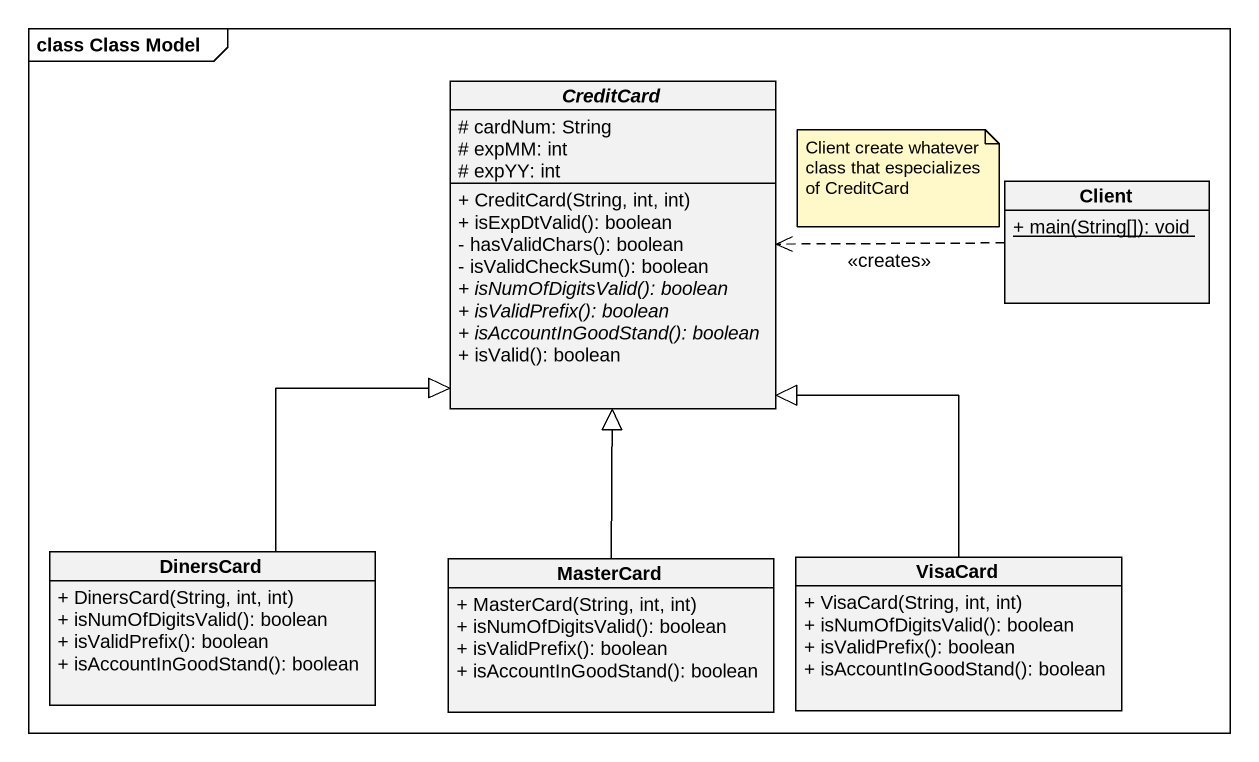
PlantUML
@startuml
mainframe class Class Model
hide circle
hide empty members
skinparam classAttributeIconSize 0
abstract class CreditCard {
  # cardNum: String
  # expMM: int
  # expYY: int
  + CreditCard(String, int, int)
  + isExpDtValid(): boolean
  - hasValidChars(): boolean
  - isValidCheckSum(): boolean
  {abstract} + isNumOfDigitsValid(): boolean
  {abstract} + isValidPrefix(): boolean
  {abstract} + isAccountInGoodStand(): boolean
  + isValid(): boolean
}
class Client {
  {static} + main(String[]): void
}
class DinersCard {
  + DinersCard(String, int, int)
  + isNumOfDigitsValid(): boolean
  + isValidPrefix(): boolean
  + isAccountInGoodStand(): boolean
}
class MasterCard {
  + MasterCard(String, int, int)
  + isNumOfDigitsValid(): boolean
  + isValidPrefix(): boolean
  + isAccountInGoodStand(): boolean
}
class VisaCard {
  + VisaCard(String, int, int)
  + isNumOfDigitsValid(): boolean
  + isValidPrefix(): boolean
  + isAccountInGoodStand(): boolean
}
Client .left.> CreditCard : <<creates>>
DinersCard -up-|> CreditCard
MasterCard -up-|> CreditCard
VisaCard -up-|> CreditCard
note as N1
  Client create whatever class that especializes of CreditCard
end note
@enduml
